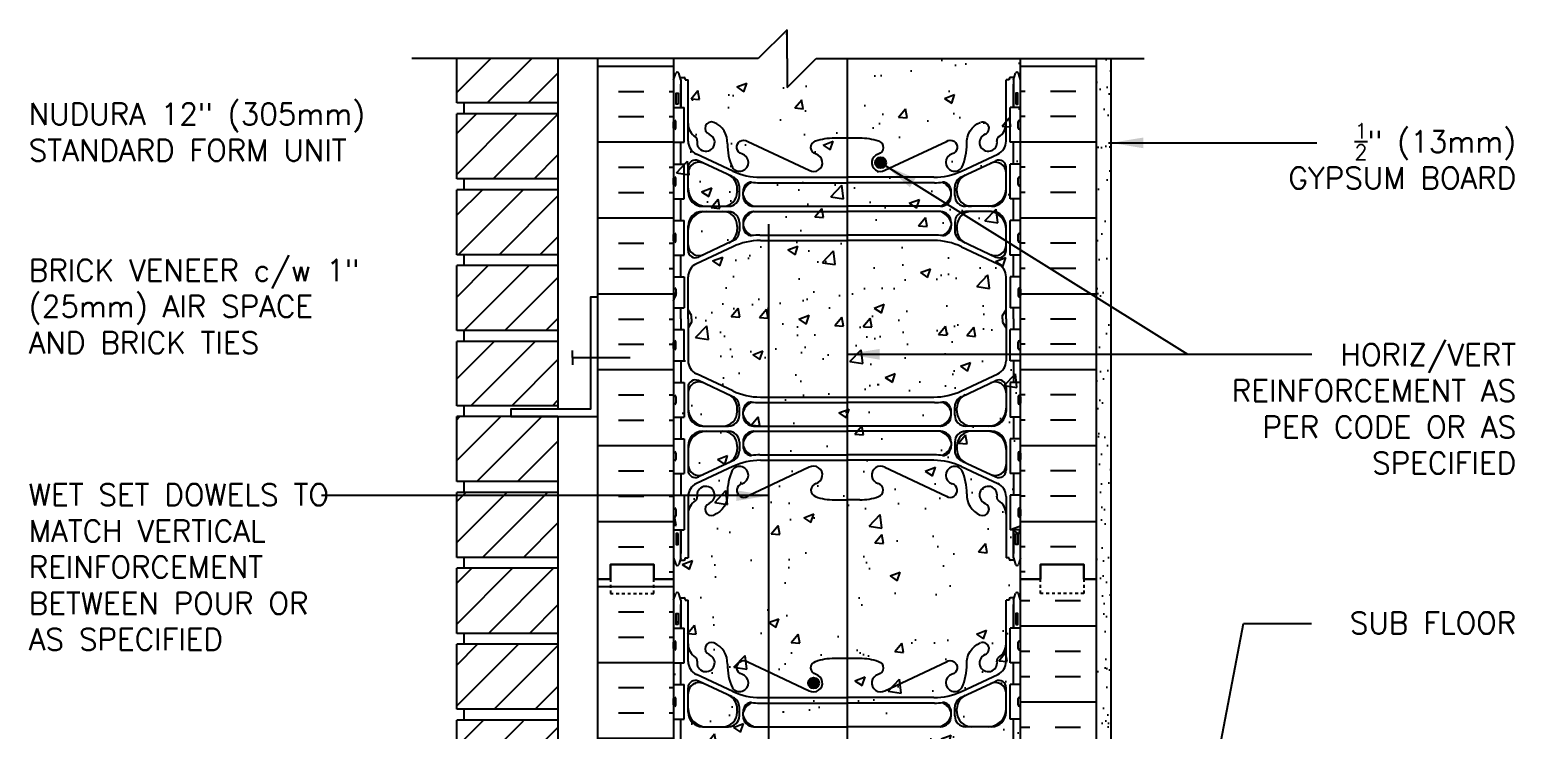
# Model space of a CAD drawing. Header units: inches. Extents: x 95 to 199, y -75 to 14.
# Drawn here: x 144.4 to 195.8, y -10.5 to 13.7 of the extents above; entities that cross this region are included whole.
import ezdxf

# ---------------------------------------------------------------- set-up
doc = ezdxf.new("R2010")
doc.units = ezdxf.units.IN
doc.header["$LTSCALE"] = 0.5
doc.header["$MEASUREMENT"] = 0
doc.linetypes.add('DASHED2', pattern=[0.375, 0.25, -0.125])
for name, color, linetype in [('HATCH', 12, 'Continuous'), ('line25', 2, 'Continuous'), ('LINE3', 3, 'Continuous'), ('LINE50', 5, 'Continuous'), ('LINE9', 9, 'Continuous'), ('TEXT', 4, 'Continuous'), ('Web_Edge', 9, 'Continuous')]:
    doc.layers.add(name, color=color, linetype=linetype)
doc.styles.add('DIM', font='romans.shx', dxfattribs={"width": 0.7})
doc.styles.add('ROMANS', font='romans.shx', dxfattribs={"height": 1.125})
doc.dimstyles.new('ext_12', dxfattribs={"dimscale": 12, "dimtxt": 0.09375, "dimasz": 0.09375, "dimexe": 0.09375, "dimexo": 0.0625, "dimgap": 0.0625, "dimtad": 1, "dimdec": 1, "dimzin": 3, "dimdsep": 46, "dimlunit": 4, "dimtxsty": 'DIM', "dimcen": 0.09, "dimdle": 0.09375, "dimclrt": 4, "dimadec": 0, "dimazin": 0, "dimtfac": 1, "dimtdec": 1, "dimtmove": 2, "dimatfit": 3, "dimfxl": 0, "dimfrac": 2, "dimtolj": 1, "dimtzin": 0, "dimarcsym": 0})
pattern_1 = [(50, (77.105, 8.1022), (3.5863, -0.31376), [0.375, -4.125]), (355, (77.105, 8.1022), (-0.69376, 3.76096), [0.3, -3.3]), (100.4514, (77.404, 8.076), (2.89255, 3.4472), [0.3187, -3.50571]), (46.184, (77.105, 9.1022), (5.3362, -0.8276), [0.5625, -6.1875]), (96.6356, (77.55, 9.0333), (4.67331, 4.8706), [0.47805, -5.25856]), (351.184, (77.105, 9.102), (4.6733, 4.8706), [0.45, -4.95]), (21, (77.605, 8.8522), (2.984535, -2.013094), [0.375, -4.125]), (326, (77.605, 8.8522), (1.21658, 3.62575), [0.3, -3.3]), (71.4514, (77.854, 8.6845), (4.20111, 1.61265), [0.3187, -3.50571]), (37.5, (77.1051, 8.1022), (0.0608, 1.66447), [0, -3.26, 0, -3.35, 0, -3.3125]), (7.5, (77.1051, 8.1022), (1.315348, 1.97206), [0, -1.91, 0, -3.185, 0, -1.2625]), (327.5, (75.9901, 8.1022), (2.669112, -0.112774), [0, -1.25, 0, -3.9, 0, -5.175]), (317.5, (75.4901, 8.1022), (2.91593, 0.500525), [0, -1.625, 0, -2.59, 0, -3.675])]

msp = doc.modelspace()

# ---------------------------------------------------------------- hatches: boundary and pattern name
at = {"layer": 'HATCH'}
h = msp.add_hatch(dxfattribs=at)
h.set_pattern_fill('AR-CONC', color=256, scale=0.5, style=0)
edge = h.paths.add_edge_path()
edge.add_line((178.688, 12.662), (171.614, 12.662))
edge.add_line((171.614, 12.662), (170.614, 11.662))
edge.add_line((170.614, 11.662), (170.614, 12.662))
edge.add_line((170.614, 12.662), (170.614, 13.662))
edge.add_line((170.614, 13.662), (169.614, 12.662))
edge.add_line((169.614, 12.662), (166.688, 12.662))
edge.add_line((166.688, 12.662), (166.688, -5.338))
edge.add_line((166.688, -5.338), (166.688, -13.472))
edge.add_spline(control_points=[(166.688, -13.472), (166.813, -13.537), (167.011, -13.638), (167.268, -13.352), (167.62, -13.646), (167.988, -13.374), (168.241, -13.646), (168.5, -13.452), (168.748, -13.663), (168.947, -13.523), (169.129, -13.507), (169.218, -13.63), (169.356, -13.668), (169.459, -13.543), (169.587, -13.494), (169.705, -13.458), (169.766, -13.482), (169.8, -13.525), (169.816, -13.58), (169.887, -13.606), (169.983, -13.63), (170.133, -13.638), (170.256, -13.563), (170.365, -13.555), (170.434, -13.543), (170.515, -13.559), (170.611, -13.605), (170.696, -13.643), (170.787, -13.649), (170.821, -13.558), (170.924, -13.541), (170.991, -13.48), (171.071, -13.488), (171.161, -13.485), (171.265, -13.489), (171.346, -13.527), (171.463, -13.59), (171.628, -13.604), (171.781, -13.536), (171.913, -13.461), (172.05, -13.443), (172.174, -13.437), (172.264, -13.464), (172.316, -13.55), (172.424, -13.616), (172.549, -13.661), (172.645, -13.633), (172.688, -13.621)], knot_values=[0, 0, 0, 0, 0.36882, 0.580962, 0.956064, 1.413946, 1.635694, 1.852394, 2.204033, 2.360582, 2.542219, 2.677797, 2.79395, 2.907785, 3.117226, 3.20968, 3.262351, 3.303115, 3.370216, 3.421138, 3.515057, 3.674522, 3.85319, 3.927977, 3.999794, 4.060692, 4.173001, 4.317056, 4.339836, 4.436406, 4.53825, 4.640095, 4.685656, 4.773056, 4.912503, 4.988734, 5.039656, 5.313971, 5.43662, 5.538465, 5.77077, 5.839112, 5.911139, 6.039898, 6.121993, 6.287819, 6.41746, 6.41746, 6.41746, 6.41746], degree=3, periodic=0)
edge.add_spline(control_points=[(172.688, -13.621), (172.73, -13.633), (172.827, -13.661), (172.952, -13.616), (173.06, -13.55), (173.111, -13.464), (173.201, -13.437), (173.325, -13.443), (173.462, -13.461), (173.595, -13.536), (173.748, -13.604), (173.912, -13.59), (174.03, -13.527), (174.111, -13.489), (174.215, -13.485), (174.304, -13.488), (174.385, -13.48), (174.452, -13.541), (174.555, -13.558), (174.588, -13.649), (174.648, -13.645), (174.672, -13.64), (174.688, -13.635)], knot_values=[4.266465, 4.266465, 4.266465, 4.266465, 4.396107, 4.561933, 4.644027, 4.772786, 4.844813, 4.913156, 5.14546, 5.247305, 5.369955, 5.644269, 5.695191, 5.771422, 5.91087, 5.998269, 6.043831, 6.145675, 6.24752, 6.344089, 6.36687, 6.41746, 6.41746, 6.41746, 6.41746], degree=3, periodic=0)
edge.add_spline(control_points=[(174.688, -13.635), (174.704, -13.64), (174.728, -13.645), (174.787, -13.649), (174.821, -13.558), (174.924, -13.541), (174.991, -13.48), (175.071, -13.488), (175.161, -13.485), (175.265, -13.489), (175.346, -13.527), (175.463, -13.59), (175.628, -13.604), (175.781, -13.536), (175.913, -13.461), (176.05, -13.443), (176.174, -13.437), (176.264, -13.464), (176.316, -13.55), (176.424, -13.616), (176.549, -13.661), (176.645, -13.633), (176.688, -13.621)], knot_values=[4.266465, 4.266465, 4.266465, 4.266465, 4.317056, 4.339836, 4.436406, 4.53825, 4.640095, 4.685656, 4.773056, 4.912503, 4.988734, 5.039656, 5.313971, 5.43662, 5.538465, 5.77077, 5.839112, 5.911139, 6.039898, 6.121993, 6.287819, 6.41746, 6.41746, 6.41746, 6.41746], degree=3, periodic=0)
edge.add_spline(control_points=[(176.688, -13.621), (176.73, -13.633), (176.827, -13.661), (176.952, -13.616), (177.06, -13.55), (177.111, -13.464), (177.201, -13.437), (177.325, -13.443), (177.462, -13.461), (177.595, -13.536), (177.748, -13.604), (177.912, -13.59), (178.03, -13.527), (178.111, -13.489), (178.215, -13.485), (178.304, -13.488), (178.385, -13.48), (178.452, -13.541), (178.555, -13.558), (178.588, -13.649), (178.648, -13.645), (178.672, -13.64), (178.688, -13.635)], knot_values=[4.266465, 4.266465, 4.266465, 4.266465, 4.396107, 4.561933, 4.644027, 4.772786, 4.844813, 4.913156, 5.14546, 5.247305, 5.369955, 5.644269, 5.695191, 5.771422, 5.91087, 5.998269, 6.043831, 6.145675, 6.24752, 6.344089, 6.36687, 6.41746, 6.41746, 6.41746, 6.41746], degree=3, periodic=0)
edge.add_line((178.688, -13.635), (178.688, -5.338))
edge.add_line((178.688, -5.338), (178.688, 12.662))
h = msp.add_hatch(dxfattribs=at)
h.set_pattern_fill('INSUL', color=256, scale=7, style=0)
h.set_pattern_definition([(0, (-2759.4737, -402.3474), (0, 2.625), []), (0, (-2759.4737, -401.4724), (0, 2.625), [0.875, -0.875]), (0, (-2759.4737, -400.5974), (0, 2.625), [0.875, -0.875])])
h.paths.add_polyline_path([(164.063, -5.338), (164.5, -5.338), (164.5, -4.838), (166, -4.838), (166, -5.338), (166.688, -5.338), (166.688, 12.662), (166, 12.662), (166, 13.162), (164.5, 13.162), (164.5, 12.662), (164.063, 12.662)])
h = msp.add_hatch(dxfattribs=at)
h.set_pattern_fill('INSUL', color=256, scale=7, style=0)
h.set_pattern_definition([(180, (3104.8494, -402.3474), (0, 2.625), []), (180, (3104.8494, -401.4724), (0, 2.625), [0.875, -0.875]), (180, (3104.8494, -400.5974), (0, 2.625), [0.875, -0.875])])
h.paths.add_polyline_path([(181.313, -5.338), (180.875, -5.338), (180.875, -4.838), (179.375, -4.838), (179.375, -5.338), (178.688, -5.338), (178.688, 12.662), (179.375, 12.662), (179.375, 13.162), (180.875, 13.162), (180.875, 12.662), (181.313, 12.662)])
h = msp.add_hatch(dxfattribs=at)
h.set_pattern_fill('ANSI31', color=256, scale=8, style=0)
h.set_pattern_definition([(45, (152.8865, -54.2126), (-0.707107, 0.707107), [])])
h.paths.add_polyline_path([(162.688, -20.688), (159.188, -20.688), (159.188, -22.938), (162.688, -22.938)])
h.paths.add_polyline_path([(162.688, -18.063), (159.188, -18.063), (159.188, -20.313), (162.688, -20.313)])
h.paths.add_polyline_path([(162.688, -15.468), (159.188, -15.468), (159.188, -17.688), (162.688, -17.688)])
h.paths.add_polyline_path([(162.688, -12.843), (159.188, -12.843), (159.188, -15.093), (162.688, -15.093)])
h.paths.add_polyline_path([(162.688, -10.243), (161.063, -10.243), (161.063, -10.218), (159.188, -10.218), (159.188, -12.468), (162.688, -12.468)])
h.paths.add_polyline_path([(162.688, -7.593), (159.188, -7.593), (159.188, -9.843), (162.688, -9.843)])
h.paths.add_polyline_path([(162.688, -4.968), (159.188, -4.968), (159.188, -7.218), (162.688, -7.218)])
h.paths.add_polyline_path([(162.688, -2.343), (159.188, -2.343), (159.188, -4.593), (162.688, -4.593)])
h.paths.add_polyline_path([(162.688, 0.257), (161.063, 0.257), (161.063, 0.282), (159.188, 0.282), (159.188, -1.968), (162.688, -1.968)])
h.paths.add_polyline_path([(162.688, 2.878), (159.188, 2.878), (159.188, 0.657), (162.688, 0.657)])
h.paths.add_polyline_path([(162.688, 5.503), (159.188, 5.503), (159.188, 3.253), (162.688, 3.253)])
h.paths.add_polyline_path([(162.688, 8.128), (159.188, 8.128), (159.188, 5.878), (162.688, 5.878)])
h.paths.add_polyline_path([(162.688, 10.728), (161.063, 10.728), (161.063, 10.753), (159.188, 10.753), (159.188, 8.503), (162.688, 8.503)])
h.paths.add_polyline_path([(162.688, 12.662), (159.188, 12.662), (159.188, 11.128), (162.688, 11.128)])
h = msp.add_hatch(dxfattribs=at)
h.set_pattern_fill('AR-SAND', color=256, scale=0.5, style=0)
h.set_pattern_definition([(37.5, (158.88646, -54.21265), (-0.031497, 0.963412), [0, -0.76, 0, -0.85, 0, -0.8125]), (7.5, (158.8865, -54.2126), (0.884888, 1.411073), [0, -0.41, 0, -0.685, 0, -0.2625]), (327.5, (158.27146, -54.21265), (1.557071, 0.00283), [0, -0.25, 0, -0.9, 0, -1.175]), (317.5, (158.2715, -54.2126), (1.503063, 0.438838), [0, -0.125, 0, -0.59, 0, -0.675])])
h.paths.add_polyline_path([(181.813, 12.662), (181.313, 12.662), (181.313, -5.338), (181.3, -16.588), (181.813, -16.588)])
h = msp.add_hatch(dxfattribs=at)
h.set_pattern_fill('AR-CONC', color=256, scale=0.5, style=0)
h.set_pattern_definition(pattern_1)
h.paths.add_polyline_path([(172.688, 6.369), (169.688, 6.369, 0.109869), (168.734, 6.157), (167.476, 5.568, 0.291097), (167.188, 5.115), (167.188, 3.975), (167.308, 3.775), (167.308, 3.662), (167.308, 3.55), (167.188, 3.35), (167.188, 2.209, 0.291097), (167.476, 1.756), (168.734, 1.167, 0.109869), (169.688, 0.955), (172.688, 0.955)])
h = msp.add_hatch(dxfattribs=at)
h.set_pattern_fill('AR-CONC', color=256, scale=0.5, style=0)
h.set_pattern_definition(pattern_1)
h.paths.add_polyline_path([(173.29, 6.369), (172.688, 6.369), (172.688, 0.955), (173.29, 0.955)])
h = msp.add_hatch(dxfattribs=at)
h.set_pattern_fill('AR-CONC', color=256, scale=0.5, style=0)
h.set_pattern_definition(pattern_1)
h.paths.add_polyline_path([(178.188, 3.975), (178.188, 5.115, 0.291097), (177.9, 5.568), (176.642, 6.157, 0.109869), (175.688, 6.369), (173.29, 6.369), (173.29, 0.955), (175.688, 0.955, 0.109869), (176.642, 1.167), (177.9, 1.756, 0.291097), (178.188, 2.209), (178.188, 3.35), (178.068, 3.55), (178.068, 3.662), (178.068, 3.775)])
h = msp.add_hatch(dxfattribs=at)
h.set_pattern_fill('INSUL', color=256, scale=7, style=0)
h.set_pattern_definition([(0, (-2759.4737, -420.3474), (0, 2.625), []), (0, (-2759.4737, -419.4724), (0, 2.625), [0.875, -0.875]), (0, (-2759.4737, -418.5974), (0, 2.625), [0.875, -0.875])])
h.paths.add_polyline_path([(164.063, -23.338), (164.5, -23.338), (164.5, -22.838), (166, -22.838), (166, -23.338), (166.688, -23.338), (166.688, -5.338), (166, -5.338), (166, -4.838), (164.5, -4.838), (164.5, -5.338), (164.063, -5.338)])
h = msp.add_hatch(dxfattribs=at)
h.set_pattern_fill('INSUL', color=256, scale=7, style=0)
h.set_pattern_definition([(0, (158.8865, -54.2126), (0, 2.625), []), (0, (158.8865, -53.3376), (0, 2.625), [0.875, -0.875]), (0, (158.8865, -52.4626), (0, 2.625), [0.875, -0.875])])
h.paths.add_polyline_path([(181.313, -26.338), (181.313, -25.588), (178.688, -25.588), (178.688, -41.338), (181.313, -41.338)])
h.paths.add_polyline_path([(181.313, -5.338), (180.875, -5.338), (180.875, -5.838), (179.375, -5.838), (179.375, -5.338), (178.688, -5.338), (178.688, -19.588), (181.313, -19.588), (181.313, -17.088)])
at = {"layer": 'LINE3'}
for points in [[(173.658, 9.063, 1), (174.033, 9.063, 1)], [(171.343, -8.937, 1), (171.718, -8.937, 1)]]:
    msp.add_hatch(color=256, dxfattribs=at).paths.add_polyline_path(points)

# ---------------------------------------------------------------- linework, layer by layer
at = {"layer": 'line25'}
for p, q in [((159.188, 11.128), (159.188, 12.662)), ((162.688, 12.662), (162.688, 0.532)), ((166.688, 12.662), (166.688, -5.338)), ((178.688, -5.338), (178.688, 12.662)), ((162.688, 11.128), (159.188, 11.128)), ((159.438, 10.753), (159.438, 11.128)), ((166.688, 10.967), (167.053, 10.967)), ((167.053, 9.767), (167.053, 10.967)), ((178.688, 10.967), (178.323, 10.967)), ((178.323, 9.767), (178.323, 10.967)), ((159.188, 8.503), (159.188, 10.753)), ((162.688, 10.753), (159.188, 10.753)), ((166.688, 10.257), (166.688, 10.477)), ((166.688, 10.422), (166.688, 10.422)), ((166.688, 10.312), (166.688, 10.312)), ((166.728, 10.517), (166.728, 10.517)), ((166.768, 10.257), (166.768, 10.477)), ((178.608, 10.257), (178.608, 10.477)), ((178.648, 10.517), (178.648, 10.517)), ((178.688, 10.257), (178.688, 10.477)), ((178.688, 10.422), (178.688, 10.422)), ((178.688, 10.312), (178.688, 10.312)), ((166.688, 9.767), (167.053, 9.767)), ((166.728, 10.217), (166.728, 10.217)), ((178.688, 9.767), (178.323, 9.767)), ((178.648, 10.217), (178.648, 10.217)), ((166.688, 9.017), (167.053, 9.017)), ((167.053, 7.817), (167.053, 9.017)), ((178.688, 9.017), (178.323, 9.017)), ((178.323, 7.817), (178.323, 9.017)), ((162.688, 8.503), (159.188, 8.503)), ((159.438, 8.128), (159.438, 8.503)), ((166.688, 8.307), (166.688, 8.527)), ((166.688, 8.472), (166.688, 8.472)), ((166.688, 8.362), (166.688, 8.362)), ((166.728, 8.567), (166.728, 8.567)), ((166.728, 8.267), (166.728, 8.267)), ((166.768, 8.307), (166.768, 8.527)), ((178.608, 8.307), (178.608, 8.527)), ((178.648, 8.567), (178.648, 8.567)), ((178.648, 8.267), (178.648, 8.267)), ((178.688, 8.307), (178.688, 8.527)), ((178.688, 8.472), (178.688, 8.472)), ((178.688, 8.362), (178.688, 8.362)), ((162.688, 8.128), (159.188, 8.128)), ((159.188, 5.878), (159.188, 8.128)), ((166.688, 7.817), (167.053, 7.817)), ((178.688, 7.817), (178.323, 7.817)), ((166.688, 7.067), (167.053, 7.067)), ((167.053, 5.867), (167.053, 7.067)), ((178.688, 7.067), (178.323, 7.067)), ((178.323, 5.867), (178.323, 7.067)), ((166.688, 6.357), (166.688, 6.577)), ((166.688, 6.522), (166.688, 6.522)), ((166.688, 6.412), (166.688, 6.412)), ((166.728, 6.617), (166.728, 6.617)), ((166.728, 6.317), (166.728, 6.317)), ((166.768, 6.357), (166.768, 6.577)), ((178.608, 6.357), (178.608, 6.577)), ((178.648, 6.617), (178.648, 6.617)), ((178.648, 6.317), (178.648, 6.317)), ((178.688, 6.357), (178.688, 6.577)), ((178.688, 6.522), (178.688, 6.522)), ((178.688, 6.412), (178.688, 6.412)), ((162.688, 5.878), (159.188, 5.878)), ((159.438, 5.503), (159.438, 5.878)), ((166.688, 5.867), (167.053, 5.867)), ((178.688, 5.867), (178.323, 5.867)), ((159.188, 3.253), (159.188, 5.503)), ((162.688, 5.503), (159.188, 5.503)), ((166.688, 5.117), (167.053, 5.117)), ((166.688, 4.687), (166.688, 4.467)), ((166.688, 4.632), (166.688, 4.632)), ((166.728, 4.727), (166.728, 4.727)), ((166.768, 4.687), (166.768, 4.467)), ((167.053, 5.117), (167.053, 4.037)), ((178.688, 5.117), (178.323, 5.117)), ((178.323, 5.117), (178.323, 4.037)), ((178.608, 4.687), (178.608, 4.467)), ((178.648, 4.727), (178.648, 4.727)), ((178.688, 4.687), (178.688, 4.467)), ((178.688, 4.632), (178.688, 4.632)), ((166.688, 4.522), (166.688, 4.522)), ((166.728, 4.427), (166.728, 4.427)), ((178.648, 4.427), (178.648, 4.427)), ((178.688, 4.522), (178.688, 4.522)), ((166.688, 4.037), (167.053, 4.037)), ((178.688, 4.037), (178.323, 4.037)), ((162.688, 3.253), (159.188, 3.253)), ((159.438, 2.878), (159.438, 3.253)), ((166.688, 3.287), (167.053, 3.287)), ((167.053, 2.207), (167.053, 3.287)), ((178.688, 3.287), (178.323, 3.287)), ((178.323, 2.207), (178.323, 3.287)), ((159.188, 0.657), (159.188, 2.878)), ((162.688, 2.878), (159.188, 2.878)), ((166.688, 2.637), (166.688, 2.857)), ((166.688, 2.802), (166.688, 2.802)), ((166.688, 2.692), (166.688, 2.692)), ((166.728, 2.897), (166.728, 2.897)), ((166.728, 2.597), (166.728, 2.597)), ((166.768, 2.637), (166.768, 2.857)), ((178.608, 2.637), (178.608, 2.857)), ((178.648, 2.897), (178.648, 2.897)), ((178.648, 2.597), (178.648, 2.597)), ((178.688, 2.637), (178.688, 2.857)), ((178.688, 2.802), (178.688, 2.802)), ((178.688, 2.692), (178.688, 2.692)), ((166.688, 2.207), (167.053, 2.207)), ((178.688, 2.207), (178.323, 2.207)), ((166.688, 1.457), (167.053, 1.457)), ((167.053, 1.457), (167.053, 0.257)), ((178.688, 1.457), (178.323, 1.457)), ((178.323, 1.457), (178.323, 0.257)), ((162.688, 0.657), (159.188, 0.657)), ((159.438, 0.282), (159.438, 0.657)), ((166.688, 0.967), (166.688, 0.747)), ((166.688, 0.912), (166.688, 0.912)), ((166.688, 0.802), (166.688, 0.802)), ((166.728, 1.007), (166.728, 1.007)), ((166.728, 0.707), (166.728, 0.707)), ((166.768, 0.967), (166.768, 0.747)), ((178.608, 0.967), (178.608, 0.747)), ((178.648, 1.007), (178.648, 1.007)), ((178.648, 0.707), (178.648, 0.707)), ((178.688, 0.967), (178.688, 0.747)), ((178.688, 0.912), (178.688, 0.912)), ((178.688, 0.802), (178.688, 0.802)), ((159.188, -1.968), (159.188, 0.282)), ((162.688, 0.282), (159.188, 0.282)), ((162.688, 0.282), (162.688, -23.338)), ((166.688, 0.257), (167.053, 0.257)), ((178.688, 0.257), (178.323, 0.257)), ((166.688, -0.493), (167.053, -0.493)), ((167.053, -0.493), (167.053, -1.693)), ((178.688, -0.493), (178.323, -0.493)), ((178.323, -0.493), (178.323, -1.693)), ((166.688, -0.983), (166.688, -1.203)), ((166.768, -0.983), (166.768, -1.203)), ((178.608, -0.983), (178.608, -1.203)), ((178.688, -0.983), (178.688, -1.203)), ((166.688, -1.038), (166.688, -1.038)), ((166.688, -1.148), (166.688, -1.148)), ((166.728, -1.243), (166.728, -1.243)), ((178.648, -1.243), (178.648, -1.243)), ((178.688, -1.038), (178.688, -1.038)), ((178.688, -1.148), (178.688, -1.148)), ((162.688, -1.968), (159.188, -1.968)), ((159.438, -2.343), (159.438, -1.968)), ((166.688, -1.693), (167.053, -1.693)), ((178.688, -1.693), (178.323, -1.693)), ((159.188, -4.593), (159.188, -2.343)), ((162.688, -2.343), (159.188, -2.343)), ((166.688, -2.443), (167.053, -2.443)), ((167.053, -2.443), (167.053, -3.643)), ((178.688, -2.443), (178.323, -2.443)), ((178.323, -2.443), (178.323, -3.643)), ((166.688, -2.933), (166.688, -3.153)), ((166.688, -2.988), (166.688, -2.988)), ((166.728, -2.893), (166.728, -2.893)), ((166.768, -2.933), (166.768, -3.153)), ((178.608, -2.933), (178.608, -3.153)), ((178.648, -2.893), (178.648, -2.893)), ((178.688, -2.933), (178.688, -3.153)), ((178.688, -2.988), (178.688, -2.988)), ((166.688, -3.098), (166.688, -3.098)), ((166.728, -3.193), (166.728, -3.193)), ((178.648, -3.193), (178.648, -3.193)), ((178.688, -3.098), (178.688, -3.098)), ((166.688, -3.643), (167.053, -3.643)), ((178.688, -3.643), (178.323, -3.643)), ((162.688, -4.593), (159.188, -4.593)), ((159.438, -4.968), (159.438, -4.593)), ((162.688, -4.968), (159.188, -4.968)), ((159.188, -7.218), (159.188, -4.968)), ((166.688, -5.338), (166.688, -23.338)), ((178.688, -19.606), (178.688, -5.338)), ((166.688, -7.033), (167.053, -7.033)), ((167.053, -8.233), (167.053, -7.033)), ((178.688, -7.033), (178.323, -7.033)), ((178.323, -8.233), (178.323, -7.033)), ((162.688, -7.218), (159.188, -7.218)), ((162.688, -7.593), (159.188, -7.593)), ((159.188, -9.843), (159.188, -7.593)), ((159.438, -7.593), (159.438, -7.218)), ((166.688, -7.743), (166.688, -7.523)), ((166.688, -7.578), (166.688, -7.578)), ((166.688, -7.688), (166.688, -7.688)), ((166.728, -7.483), (166.728, -7.483)), ((166.768, -7.743), (166.768, -7.523)), ((178.608, -7.743), (178.608, -7.523)), ((178.648, -7.483), (178.648, -7.483)), ((178.688, -7.743), (178.688, -7.523)), ((178.688, -7.578), (178.688, -7.578)), ((178.688, -7.688), (178.688, -7.688)), ((166.728, -7.783), (166.728, -7.783)), ((178.648, -7.783), (178.648, -7.783)), ((166.688, -8.233), (167.053, -8.233)), ((178.688, -8.233), (178.323, -8.233)), ((166.688, -8.983), (167.053, -8.983)), ((167.053, -10.183), (167.053, -8.983)), ((178.688, -8.983), (178.323, -8.983)), ((178.323, -10.183), (178.323, -8.983)), ((166.688, -9.693), (166.688, -9.473)), ((166.688, -9.528), (166.688, -9.528)), ((166.688, -9.638), (166.688, -9.638)), ((166.728, -9.433), (166.728, -9.433)), ((166.728, -9.733), (166.728, -9.733)), ((166.768, -9.693), (166.768, -9.473)), ((178.608, -9.693), (178.608, -9.473)), ((178.648, -9.433), (178.648, -9.433)), ((178.648, -9.733), (178.648, -9.733)), ((178.688, -9.693), (178.688, -9.473)), ((178.688, -9.528), (178.688, -9.528)), ((178.688, -9.638), (178.688, -9.638)), ((162.688, -9.843), (159.188, -9.843)), ((162.688, -10.218), (159.188, -10.218)), ((159.188, -12.468), (159.188, -10.218)), ((159.438, -10.218), (159.438, -9.843)), ((166.688, -10.183), (167.053, -10.183)), ((178.688, -10.183), (178.323, -10.183))]:
    msp.add_line(p, q, dxfattribs=at)
for centre, start, end in [((166.728, 10.477), 90, 180), ((166.728, 10.477), 360, 90), ((178.648, 10.477), 90, 180), ((178.648, 10.477), 0, 90), ((166.728, 10.257), 180, 270), ((166.728, 10.257), 270, 0), ((178.648, 10.257), 180, 270), ((178.648, 10.257), 270, 0), ((166.728, 8.527), 90, 180), ((166.728, 8.307), 180, 270), ((166.728, 8.527), 360, 90), ((166.728, 8.307), 270, 0), ((178.648, 8.527), 90, 180), ((178.648, 8.307), 180, 270), ((178.648, 8.527), 0, 90), ((178.648, 8.307), 270, 0), ((166.728, 6.577), 90, 180), ((166.728, 6.357), 180, 270), ((166.728, 6.577), 360, 90), ((166.728, 6.357), 270, 0), ((178.648, 6.577), 90, 180), ((178.648, 6.357), 180, 270), ((178.648, 6.577), 0, 90), ((178.648, 6.357), 270, 0), ((166.728, 4.687), 90, 180), ((166.728, 4.687), 0, 90), ((178.648, 4.687), 90, 180), ((178.648, 4.687), 360, 90), ((166.728, 4.467), 180, 270), ((166.728, 4.467), 270, 0), ((178.648, 4.467), 180, 270), ((178.648, 4.467), 270, 0), ((166.728, 2.857), 90, 180), ((166.728, 2.637), 180, 270), ((166.728, 2.857), 360, 90), ((166.728, 2.637), 270, 0), ((178.648, 2.857), 90, 180), ((178.648, 2.637), 180, 270), ((178.648, 2.857), 0, 90), ((178.648, 2.637), 270, 0), ((166.728, 0.967), 90, 180), ((166.728, 0.747), 180, 270), ((166.728, 0.967), 0, 90), ((166.728, 0.747), 270, 0), ((178.648, 0.967), 90, 180), ((178.648, 0.747), 180, 270), ((178.648, 0.967), 360, 90), ((178.648, 0.747), 270, 0), ((166.728, -0.983), 90, 180), ((166.728, -0.983), 0, 90), ((178.648, -0.983), 90, 180), ((178.648, -0.983), 360, 90), ((166.728, -1.203), 180, 270), ((166.728, -1.203), 270, 0), ((178.648, -1.203), 180, 270), ((178.648, -1.203), 270, 0), ((166.728, -2.933), 90, 180), ((166.728, -2.933), 0, 90), ((178.648, -2.933), 90, 180), ((178.648, -2.933), 360, 90), ((166.728, -3.153), 180, 270), ((166.728, -3.153), 270, 0), ((178.648, -3.153), 180, 270), ((178.648, -3.153), 270, 0), ((166.728, -7.523), 90, 180), ((166.728, -7.523), 360, 90), ((178.648, -7.523), 90, 180), ((178.648, -7.523), 0, 90), ((166.728, -7.743), 180, 270), ((166.728, -7.743), 270, 0), ((178.648, -7.743), 180, 270), ((178.648, -7.743), 270, 0), ((166.728, -9.473), 90, 180), ((166.728, -9.693), 180, 270), ((166.728, -9.473), 360, 90), ((166.728, -9.693), 270, 0), ((178.648, -9.473), 90, 180), ((178.648, -9.693), 180, 270), ((178.648, -9.473), 0, 90), ((178.648, -9.693), 270, 0)]:
    msp.add_arc(centre, 0.04, start, end, dxfattribs=at)
at = {"layer": 'LINE3'}
for p, q in [((172.688, 12.651), (172.688, -13.631)), ((169.979, -13.477), (169.979, 6.931))]:
    msp.add_line(p, q, dxfattribs=at)
for centre in [(173.846, 9.063), (171.53, -8.937)]:
    msp.add_circle(centre, 0.188, dxfattribs=at)
at = {"layer": 'LINE50'}
for p, q in [((164.063, -5.338), (164.063, 12.662)), ((181.313, -5.338), (181.313, 12.662)), ((164.063, -23.338), (164.063, -5.338)), ((181.313, -17.088), (181.313, -5.338))]:
    msp.add_line(p, q, dxfattribs=at)
for points in [[(164.063, -5.338), (164.5, -5.338), (164.5, -4.838), (166, -4.838), (166, -5.338), (166.688, -5.338)], [(166.688, -5.338), (166, -5.338), (166, -4.838), (164.5, -4.838), (164.5, -5.338), (164.063, -5.338)], [(181.313, -5.338), (180.875, -5.338), (180.875, -4.838), (179.375, -4.838), (179.375, -5.338), (178.688, -5.338)], [(178.688, -5.338), (179.375, -5.338), (179.375, -4.838), (180.875, -4.838), (180.875, -5.338), (181.313, -5.338)]]:
    msp.add_lwpolyline(points, dxfattribs=at)
at = {"layer": 'LINE9'}
for p, q in [((170.614, 13.662), (169.614, 12.662)), ((170.614, 12.662), (170.614, 13.662)), ((169.614, 12.662), (157.635, 12.662)), ((164.063, 12.662), (163.063, 12.662)), ((170.614, 11.662), (171.614, 12.662)), ((170.614, 12.662), (170.614, 11.662)), ((171.614, 12.662), (182.962, 12.662)), ((181.813, 12.662), (181.813, -16.588)), ((163.188, 2.32), (163.188, 2.57)), ((163.188, 2.32), (165.188, 2.32)), ((163.188, 2.32), (163.188, 2.07))]:
    msp.add_line(p, q, dxfattribs=at)
msp.add_lwpolyline([(164.063, 4.407), (163.813, 4.407), (163.813, 0.532), (161.063, 0.532), (161.063, 0.282), (164.063, 0.282)], close=True, dxfattribs=at)
at = {"layer": 'LINE9', "linetype": 'DASHED2', "ltscale": 0.15}
for points in [[(164.5, -5.338), (164.5, -5.338), (164.5, -5.838), (166, -5.838), (166, -5.338), (166, -5.338)], [(180.875, -5.338), (180.875, -5.338), (180.875, -5.838), (179.375, -5.838), (179.375, -5.338), (179.375, -5.338)]]:
    msp.add_lwpolyline(points, dxfattribs=at)
at = {"layer": 'TEXT'}
for points in [[(165.686, 10.639, 0, 0.36, 0), (164.606, 10.639, 0, 0, 0), (157.76, 10.639, 0, 0, 0)], [(160.275, 5.31, 0, 0.36, 0), (159.195, 5.31, 0, 0, 0), (157.562, 5.31, 0, 0, 0)]]:
    msp.add_lwpolyline(points, format="xyseb", dxfattribs=at)
at = {"layer": 'Web_Edge'}
for p, q in [((166.688, 11.933), (166.763, 12.163)), ((166.938, 11.933), (166.863, 12.163)), ((166.912, 12.013), (167.038, 12.013)), ((166.938, 11.933), (166.938, 10.967)), ((167.088, 11.963), (167.088, 11.933)), ((167.088, 11.963), (167.088, 11.963)), ((167.088, 11.933), (167.188, 11.933)), ((167.188, 9.811), (167.188, 11.933)), ((178.188, 9.811), (178.188, 11.933)), ((178.288, 11.933), (178.188, 11.933)), ((178.288, 11.963), (178.288, 11.963)), ((178.288, 11.963), (178.288, 11.933)), ((178.464, 12.013), (178.338, 12.013)), ((178.438, 11.933), (178.513, 12.163)), ((178.438, 11.933), (178.438, 10.967)), ((178.688, 11.933), (178.613, 12.163)), ((168.734, 8.77), (167.476, 9.359)), ((176.642, 8.77), (177.9, 9.359)), ((167.188, 8.053), (167.188, 8.902)), ((168.71, 8.582), (167.544, 9.128)), ((176.666, 8.582), (177.832, 9.128)), ((178.188, 8.053), (178.188, 8.902)), ((168.963, 7.928), (168.963, 8.225)), ((169.664, 8.37), (172.688, 8.37)), ((169.688, 8.558), (172.688, 8.558)), ((175.688, 8.558), (172.688, 8.558)), ((175.712, 8.37), (172.688, 8.37)), ((176.413, 7.928), (176.413, 8.225)), ((168.888, 8.077), (168.888, 8.181)), ((168.888, 8.077), (168.888, 8.053)), ((169.088, 7.928), (169.088, 8.054)), ((176.288, 7.928), (176.288, 8.054)), ((176.488, 8.077), (176.488, 8.181)), ((176.488, 8.077), (176.488, 8.053)), ((167.688, 7.553), (168.588, 7.553)), ((167.688, 7.373), (168.588, 7.373)), ((169.463, 7.553), (172.688, 7.553)), ((169.463, 7.373), (172.688, 7.373)), ((175.913, 7.553), (172.688, 7.553)), ((175.913, 7.373), (172.688, 7.373)), ((177.688, 7.553), (176.788, 7.553)), ((177.688, 7.373), (176.788, 7.373)), ((167.188, 6.025), (167.188, 6.873)), ((168.888, 6.85), (168.888, 6.873)), ((168.888, 6.85), (168.888, 6.746)), ((168.963, 6.998), (168.963, 6.701)), ((169.088, 6.998), (169.088, 6.885)), ((169.088, 6.998), (169.088, 6.873)), ((176.288, 6.998), (176.288, 6.873)), ((176.288, 6.998), (176.288, 6.885)), ((176.413, 6.998), (176.413, 6.701)), ((176.488, 6.85), (176.488, 6.873)), ((176.488, 6.85), (176.488, 6.746)), ((178.188, 6.025), (178.188, 6.873)), ((168.711, 6.345), (167.544, 5.799)), ((169.665, 6.557), (172.688, 6.557)), ((169.688, 6.369), (172.688, 6.369)), ((175.711, 6.557), (172.688, 6.557)), ((175.688, 6.369), (172.688, 6.369)), ((176.665, 6.345), (177.832, 5.799)), ((168.734, 6.157), (167.476, 5.568)), ((176.642, 6.157), (177.9, 5.568)), ((167.188, 3.662), (167.188, 5.115)), ((178.188, 3.662), (178.188, 5.115)), ((167.308, 3.775), (167.188, 3.975)), ((167.308, 3.775), (167.188, 3.975)), ((167.188, 3.662), (167.188, 2.209)), ((167.308, 3.662), (167.308, 3.775)), ((167.308, 3.662), (167.308, 3.775)), ((167.308, 3.662), (167.308, 3.55)), ((167.308, 3.662), (167.308, 3.55)), ((178.068, 3.775), (178.188, 3.975)), ((178.068, 3.775), (178.188, 3.975)), ((178.068, 3.662), (178.068, 3.775)), ((178.068, 3.662), (178.068, 3.775)), ((178.068, 3.662), (178.068, 3.55)), ((178.068, 3.662), (178.068, 3.55)), ((178.188, 3.662), (178.188, 2.209)), ((167.308, 3.55), (167.188, 3.35)), ((167.308, 3.55), (167.188, 3.35)), ((178.068, 3.55), (178.188, 3.35)), ((178.068, 3.55), (178.188, 3.35)), ((168.734, 1.167), (167.476, 1.756)), ((176.642, 1.167), (177.9, 1.756)), ((167.188, 1.299), (167.188, 0.451)), ((168.711, 0.979), (167.544, 1.526)), ((176.665, 0.979), (177.832, 1.526)), ((178.188, 1.299), (178.188, 0.451)), ((168.888, 0.474), (168.888, 0.579)), ((168.963, 0.326), (168.963, 0.623)), ((169.664, 0.767), (172.688, 0.767)), ((175.712, 0.767), (172.688, 0.767)), ((176.413, 0.326), (176.413, 0.623)), ((176.488, 0.474), (176.488, 0.579)), ((168.888, 0.474), (168.888, 0.451)), ((169.088, 0.326), (169.088, 0.451)), ((176.288, 0.326), (176.288, 0.451)), ((176.488, 0.474), (176.488, 0.451)), ((167.688, -0.049), (168.588, -0.049)), ((167.688, -0.229), (168.588, -0.229)), ((169.463, -0.049), (172.688, -0.049)), ((169.463, -0.229), (172.688, -0.229)), ((175.913, -0.049), (172.688, -0.049)), ((175.913, -0.229), (172.688, -0.229)), ((177.688, -0.049), (176.788, -0.049)), ((177.688, -0.229), (176.788, -0.229)), ((167.188, -0.729), (167.188, -1.577)), ((168.888, -0.753), (168.888, -0.729)), ((168.888, -0.753), (168.888, -0.857)), ((168.963, -0.604), (168.963, -0.901)), ((169.088, -0.604), (169.088, -0.73)), ((169.088, -0.604), (169.088, -0.718)), ((176.288, -0.604), (176.288, -0.718)), ((176.288, -0.604), (176.288, -0.73)), ((176.413, -0.604), (176.413, -0.901)), ((176.488, -0.753), (176.488, -0.729)), ((176.488, -0.753), (176.488, -0.857)), ((178.188, -0.729), (178.188, -1.577)), ((168.734, -1.445), (167.476, -2.034)), ((168.71, -1.258), (167.544, -1.804)), ((171.378, -1.474), (169.25, -2.474)), ((169.665, -1.046), (172.688, -1.046)), ((169.688, -1.233), (172.688, -1.233)), ((175.711, -1.046), (172.688, -1.046)), ((175.688, -1.233), (172.688, -1.233)), ((173.998, -1.474), (176.125, -2.474)), ((176.642, -1.445), (177.9, -2.034)), ((176.666, -1.258), (177.832, -1.804)), ((167.188, -2.487), (167.188, -4.609)), ((178.188, -2.487), (178.188, -4.609)), ((172.249, -2.598), (172.688, -2.598)), ((173.127, -2.598), (172.688, -2.598)), ((166.938, -4.609), (166.938, -3.643)), ((178.438, -4.609), (178.438, -3.643)), ((166.688, -4.609), (166.763, -4.839)), ((166.938, -4.609), (166.863, -4.839)), ((167.088, -4.609), (167.188, -4.609)), ((167.088, -4.639), (167.088, -4.609)), ((178.288, -4.609), (178.188, -4.609)), ((178.288, -4.639), (178.288, -4.609)), ((178.438, -4.609), (178.513, -4.839)), ((178.688, -4.609), (178.613, -4.839)), ((166.912, -4.689), (167.038, -4.689)), ((167.088, -4.639), (167.088, -4.639)), ((178.288, -4.639), (178.288, -4.639)), ((178.464, -4.689), (178.338, -4.689)), ((166.688, -6.067), (166.763, -5.837)), ((166.938, -6.067), (166.863, -5.837)), ((166.912, -5.987), (167.038, -5.987)), ((166.938, -6.067), (166.938, -7.033)), ((167.088, -6.037), (167.088, -6.067)), ((167.088, -6.037), (167.088, -6.037)), ((167.088, -6.067), (167.188, -6.067)), ((167.188, -8.189), (167.188, -6.067)), ((178.188, -8.189), (178.188, -6.067)), ((178.288, -6.067), (178.188, -6.067)), ((178.288, -6.037), (178.288, -6.037)), ((178.288, -6.037), (178.288, -6.067)), ((178.464, -5.987), (178.338, -5.987)), ((178.438, -6.067), (178.513, -5.837)), ((178.438, -6.067), (178.438, -7.033)), ((178.688, -6.067), (178.613, -5.837)), ((168.734, -9.23), (167.476, -8.641)), ((176.642, -9.23), (177.9, -8.641)), ((167.188, -9.947), (167.188, -9.098)), ((168.71, -9.418), (167.544, -8.872)), ((176.666, -9.418), (177.832, -8.872)), ((178.188, -9.947), (178.188, -9.098)), ((169.664, -9.63), (172.688, -9.63)), ((169.688, -9.442), (172.688, -9.442)), ((175.688, -9.442), (172.688, -9.442)), ((175.712, -9.63), (172.688, -9.63)), ((168.888, -9.923), (168.888, -9.819)), ((168.888, -9.923), (168.888, -9.947)), ((168.963, -10.072), (168.963, -9.775)), ((169.088, -10.072), (169.088, -9.946)), ((176.288, -10.072), (176.288, -9.946)), ((176.413, -10.072), (176.413, -9.775)), ((176.488, -9.923), (176.488, -9.819)), ((176.488, -9.923), (176.488, -9.947)), ((167.688, -10.447), (168.588, -10.447)), ((169.463, -10.447), (172.688, -10.447)), ((175.913, -10.447), (172.688, -10.447)), ((177.688, -10.447), (176.788, -10.447))]:
    msp.add_line(p, q, dxfattribs=at)
for points in [[(166.848, 11.083), (166.778, 11.083), (166.778, 11.463), (166.848, 11.463)], [(178.528, 11.083), (178.598, 11.083), (178.598, 11.463), (178.528, 11.463)], [(166.848, -3.759), (166.778, -3.759), (166.778, -4.139), (166.848, -4.139)], [(178.528, -3.759), (178.598, -3.759), (178.598, -4.139), (178.528, -4.139)], [(166.848, -6.917), (166.778, -6.917), (166.778, -6.537), (166.848, -6.537)], [(178.528, -6.917), (178.598, -6.917), (178.598, -6.537), (178.528, -6.537)]]:
    msp.add_lwpolyline(points, close=True, dxfattribs=at)
for points in [[(166.938, 10.967), (166.938, 11.783)], [(178.438, 10.967), (178.438, 11.783)], [(166.938, 9.017), (166.938, 9.773)], [(178.438, 9.017), (178.438, 9.767)], [(166.938, 7.067), (166.938, 7.823)], [(178.438, 7.067), (178.438, 7.817)], [(166.938, 5.117), (166.938, 5.877)], [(178.438, 5.117), (178.438, 5.867)], [(166.938, 3.662), (166.938, 4.047)], [(166.938, 3.662), (166.938, 3.287)], [(178.438, 3.662), (178.438, 4.037)], [(178.438, 3.662), (178.438, 3.287)], [(166.938, 2.207), (166.938, 1.457)], [(178.438, 2.207), (178.438, 1.457)], [(169.688, 0.955), (172.688, 0.955), (175.688, 0.955)], [(166.938, 0.257), (166.938, -0.493)], [(178.438, 0.257), (178.438, -0.493)], [(166.938, -1.693), (166.938, -2.443)], [(178.438, -1.693), (178.438, -2.443)], [(166.938, -3.643), (166.938, -4.459)], [(178.438, -3.643), (178.438, -4.459)], [(166.938, -7.033), (166.938, -6.217)], [(178.438, -7.033), (178.438, -6.217)], [(166.938, -8.983), (166.938, -8.227)], [(178.438, -8.983), (178.438, -8.233)], [(166.938, -10.933), (166.938, -10.177)], [(178.438, -10.933), (178.438, -10.183)]]:
    msp.add_lwpolyline(points, dxfattribs=at)
for points in [[(168.546, 9.712, 0.325312), (168.08, 10.454)], [(176.83, 9.712, -0.325312), (177.296, 10.454)], [(168.546, 9.712, 0.10488), (168.719, 8.9, 1.422913), (169.052, 9.367, -1.171105), (169.25, 9.798), (171.378, 8.799, 1.133028), (171.613, 9.356, -0.735593), (171.6, 9.814, -0.082755), (172.249, 9.922), (172.688, 9.922), (173.127, 9.922, -0.082755), (173.776, 9.814, -0.735593), (173.763, 9.356, 1.133028), (173.998, 8.799), (176.125, 9.798, -1.171105), (176.324, 9.367, 1.422913), (176.657, 8.9, 0.10488), (176.83, 9.712)], [(168.546, -2.388, -0.325312), (168.08, -3.13)], [(176.83, -2.388, 0.325312), (177.296, -3.13)], [(168.546, -8.288, 0.325312), (168.08, -7.546)], [(176.83, -8.288, -0.325312), (177.296, -7.546)], [(168.546, -8.288, 0.10488), (168.719, -9.1, 1.422913), (169.052, -8.633, -1.171105), (169.25, -8.202), (171.378, -9.201, 1.133028), (171.613, -8.644, -0.735593), (171.6, -8.186, -0.082755), (172.249, -8.078), (172.688, -8.078), (173.127, -8.078, -0.082755), (173.776, -8.186, -0.735593), (173.763, -8.644, 1.133028), (173.998, -9.201), (176.125, -8.202, -1.171105), (176.324, -8.633, 1.422913), (176.657, -9.1, 0.10488), (176.83, -8.288)]]:
    msp.add_lwpolyline(points, format="xyb", dxfattribs=at)
for centre, radius, start, end in [((166.813, 12.137), 0.0567, 28.0725, 151.9275), ((167.038, 11.963), 0.05, 0, 90), ((178.338, 11.963), 0.05, 90, 180), ((178.563, 12.137), 0.0567, 28.0725, 151.9275), ((167.738, 10.418), 0.55, 180, 238.0732), ((167.998, 10.25), 0.22, 68.1963, 248.1963), ((177.378, 10.25), 0.22, 291.8037, 111.8037), ((177.638, 10.418), 0.55, 301.9268, 0), ((167.688, 9.811), 0.5, 180, 244.9204), ((167.381, 9.845), 0.125, 348.9056, 58.0732), ((167.803, 9.762), 0.305, 168.9056, 68.1963), ((177.573, 9.762), 0.305, 111.8037, 11.0944), ((177.995, 9.845), 0.125, 121.9268, 191.0944), ((177.688, 9.811), 0.5, 295.0796, 0), ((167.438, 8.902), 0.25, 64.9204, 180), ((167.563, 8.705), 0.375, 64.9204, 180), ((169.688, 10.808), 2.25, 244.9204, 270), ((175.688, 10.808), 2.25, 270, 295.0796), ((177.813, 8.705), 0.375, 0, 115.0796), ((177.938, 8.902), 0.25, 0, 115.0796), ((168.388, 8.181), 0.5, 0, 64.9204), ((169.664, 10.62), 2.25, 244.9204, 245.9476), ((168.587, 8.225), 0.376, 0.0514, 64.8081), ((169.671, 7.832), 0.624, 117.0966, 159.0881), ((169.464, 8.054), 0.376, 138.3704, 179.9486), ((169.37, 8.138), 0.25, 86.1209, 138.3704), ((169.664, 10.62), 2.25, 262.9228, 270), ((175.712, 10.62), 2.25, 270, 277.0772), ((176.006, 8.138), 0.25, 41.6296, 93.8791), ((175.705, 7.832), 0.624, 20.9119, 62.9034), ((175.912, 8.054), 0.376, 0.0514, 41.6296), ((176.789, 8.225), 0.376, 115.1919, 179.9486), ((176.988, 8.181), 0.5, 115.0796, 180), ((175.712, 10.62), 2.25, 294.0524, 295.0796), ((167.813, 8.178), 0.625, 180, 270), ((167.688, 8.053), 0.5, 180, 270), ((168.388, 8.053), 0.5, 270, 0), ((168.588, 7.928), 0.375, 270, 0), ((169.67, 8.135), 0.617, 199.5682, 250.4318), ((169.463, 7.928), 0.375, 180, 270), ((175.913, 7.928), 0.375, 270, 0), ((175.706, 8.135), 0.617, 289.5682, 340.4318), ((176.788, 7.928), 0.375, 180, 270), ((176.988, 8.053), 0.5, 180, 270), ((177.563, 8.178), 0.625, 270, 0), ((177.688, 8.053), 0.5, 270, 0), ((167.813, 6.748), 0.625, 90, 180), ((167.688, 6.873), 0.5, 90, 180), ((168.388, 6.873), 0.5, 0, 90), ((168.588, 6.998), 0.375, 360, 90), ((169.67, 6.792), 0.617, 109.6458, 160.4318), ((169.463, 6.998), 0.375, 90, 180), ((175.913, 6.998), 0.375, 360, 90), ((175.706, 6.792), 0.617, 19.5682, 70.3542), ((176.788, 6.998), 0.375, 90, 180), ((176.988, 6.873), 0.5, 90, 180), ((177.563, 6.748), 0.625, 360, 90), ((177.688, 6.873), 0.5, 0, 90), ((168.388, 6.746), 0.5, 295.0796, 360), ((168.587, 6.702), 0.376, 295.187, 359.9509), ((169.671, 7.096), 0.624, 200.9119, 242.8949), ((169.464, 6.873), 0.376, 180.0491, 221.6135), ((175.705, 7.096), 0.624, 297.1051, 339.0881), ((175.912, 6.873), 0.376, 318.3865, 359.9509), ((176.789, 6.702), 0.376, 180.0491, 244.813), ((176.988, 6.746), 0.5, 180, 244.9204), ((167.563, 6.222), 0.375, 180, 295.0796), ((169.665, 4.307), 2.25, 114.0752, 115.0796), ((169.688, 4.119), 2.25, 90, 115.0796), ((169.37, 6.789), 0.25, 221.6135, 273.8988), ((169.665, 4.307), 2.25, 90, 97.097), ((175.688, 4.119), 2.25, 64.9204, 90), ((175.711, 4.307), 2.25, 82.903, 90), ((176.006, 6.789), 0.25, 266.1012, 318.3865), ((175.711, 4.307), 2.25, 64.9204, 65.9248), ((177.813, 6.222), 0.375, 244.9204, 360), ((167.438, 6.025), 0.25, 180, 295.0796), ((177.938, 6.025), 0.25, 244.9204, 0), ((167.688, 5.115), 0.5, 115.0796, 180), ((177.688, 5.115), 0.5, 0, 64.9204), ((167.688, 2.209), 0.5, 180, 244.9204), ((177.688, 2.209), 0.5, 295.0796, 360), ((167.438, 1.299), 0.25, 64.9204, 180), ((177.938, 1.299), 0.25, 360, 115.0796), ((167.563, 1.103), 0.375, 64.9204, 180), ((168.388, 0.579), 0.5, 0, 64.9204), ((169.688, 3.205), 2.25, 244.9204, 270), ((175.688, 3.205), 2.25, 270, 295.0796), ((176.988, 0.579), 0.5, 115.0796, 180), ((177.813, 1.103), 0.375, 0, 115.0796), ((167.813, 0.576), 0.625, 180, 270), ((169.665, 3.017), 2.25, 244.9204, 245.9248), ((168.587, 0.623), 0.376, 0.0491, 64.813), ((169.671, 0.229), 0.624, 117.0966, 159.0881), ((169.464, 0.451), 0.376, 138.3704, 179.9486), ((169.37, 0.535), 0.25, 86.1209, 138.3704), ((169.664, 3.017), 2.25, 262.9228, 270), ((175.712, 3.017), 2.25, 270, 277.0772), ((176.006, 0.535), 0.25, 41.6296, 93.8791), ((175.705, 0.229), 0.624, 20.9119, 62.9034), ((175.912, 0.451), 0.376, 0.0514, 41.6296), ((176.789, 0.623), 0.376, 115.187, 179.9509), ((175.711, 3.017), 2.25, 294.0752, 295.0796), ((177.563, 0.576), 0.625, 270, 0), ((167.688, 0.451), 0.5, 180, 270), ((168.388, 0.451), 0.5, 270, 0), ((168.588, 0.326), 0.375, 270, 0), ((169.463, 0.326), 0.375, 180, 270), ((169.67, 0.532), 0.617, 199.5682, 250.4318), ((175.706, 0.532), 0.617, 289.5682, 340.4318), ((175.913, 0.326), 0.375, 270, 0), ((176.788, 0.326), 0.375, 180, 270), ((176.988, 0.451), 0.5, 180, 270), ((177.688, 0.451), 0.5, 270, 360), ((167.688, -0.729), 0.5, 90, 180), ((167.813, -0.854), 0.625, 90, 180), ((168.388, -0.729), 0.5, 0, 90), ((168.588, -0.604), 0.375, 360, 90), ((169.463, -0.604), 0.375, 90, 180), ((169.67, -0.811), 0.617, 109.6458, 160.4318), ((175.913, -0.604), 0.375, 360, 90), ((175.706, -0.811), 0.617, 19.5682, 70.3542), ((176.788, -0.604), 0.375, 90, 180), ((176.988, -0.729), 0.5, 90, 180), ((177.563, -0.854), 0.625, 360, 90), ((177.688, -0.729), 0.5, 360, 90), ((168.388, -0.857), 0.5, 295.0796, 360), ((168.587, -0.901), 0.376, 295.1919, 359.9486), ((169.464, -0.73), 0.376, 180.0491, 221.6135), ((169.671, -0.507), 0.624, 200.9119, 242.8949), ((169.37, -0.814), 0.25, 221.6135, 273.8988), ((175.705, -0.507), 0.624, 297.1051, 339.0881), ((176.006, -0.814), 0.25, 266.1012, 318.3865), ((175.912, -0.73), 0.376, 318.3865, 359.9509), ((176.789, -0.901), 0.376, 180.0514, 244.8081), ((176.988, -0.857), 0.5, 180, 244.9204), ((167.563, -1.381), 0.375, 180, 295.0796), ((169.664, -3.296), 2.25, 114.0524, 115.0796), ((168.969, -1.749), 0.305, 285.7253, 145.3297), ((169.688, -3.483), 2.25, 90, 115.0796), ((169.665, -3.296), 2.25, 90, 97.097), ((171.53, -1.738), 0.305, 285.7253, 120), ((173.846, -1.738), 0.305, 60, 254.2747), ((175.688, -3.483), 2.25, 64.9204, 90), ((175.711, -3.296), 2.25, 82.903, 90), ((176.406, -1.749), 0.305, 34.6703, 254.2747), ((175.712, -3.296), 2.25, 64.9204, 65.9476), ((177.813, -1.381), 0.375, 244.9204, 360), ((167.438, -1.577), 0.25, 180, 295.0796), ((167.688, -2.487), 0.5, 115.0796, 180), ((170.546, -2.388), 2, 156.0362, 179.9854), ((169.117, -2.274), 0.24, 105.7253, 303.75), ((171.678, -2.263), 0.24, 105.7253, 251.077), ((173.698, -2.263), 0.24, 288.923, 74.2747), ((176.259, -2.274), 0.24, 236.25, 74.2747), ((174.83, -2.388), 2, 0.0146, 23.9638), ((177.938, -1.577), 0.25, 244.9204, 360), ((177.688, -2.487), 0.5, 360, 64.9204), ((167.381, -2.521), 0.125, 301.9268, 11.0944), ((167.803, -2.438), 0.305, 291.8037, 191.0944), ((172.249, -0.598), 2, 251.077, 270), ((173.127, -0.598), 2, 270, 288.923), ((177.573, -2.438), 0.305, 348.9056, 248.1963), ((177.995, -2.521), 0.125, 168.9056, 238.0732), ((167.738, -3.094), 0.55, 121.9268, 180), ((167.998, -2.926), 0.22, 111.8037, 291.8037), ((177.378, -2.926), 0.22, 248.1963, 68.1963), ((177.638, -3.094), 0.55, 360, 58.0732), ((166.813, -4.812), 0.0567, 208.0725, 331.9275), ((167.038, -4.639), 0.05, 270, 0), ((178.338, -4.639), 0.05, 180, 270), ((178.563, -4.812), 0.0567, 208.0725, 331.9275), ((166.813, -5.863), 0.0567, 28.0725, 151.9275), ((167.038, -6.037), 0.05, 0, 90), ((178.338, -6.037), 0.05, 90, 180), ((178.563, -5.863), 0.0567, 28.0725, 151.9275), ((167.738, -7.582), 0.55, 180, 238.0732), ((167.998, -7.75), 0.22, 68.1963, 248.1963), ((177.378, -7.75), 0.22, 291.8037, 111.8037), ((177.638, -7.582), 0.55, 301.9268, 0), ((167.688, -8.189), 0.5, 180, 244.9204), ((167.381, -8.155), 0.125, 348.9056, 58.0732), ((167.803, -8.238), 0.305, 168.9056, 68.1963), ((177.573, -8.238), 0.305, 111.8037, 11.0944), ((177.995, -8.155), 0.125, 121.9268, 191.0944), ((177.688, -8.189), 0.5, 295.0796, 0), ((167.438, -9.098), 0.25, 64.9204, 180), ((167.563, -9.295), 0.375, 64.9204, 180), ((169.688, -7.192), 2.25, 244.9204, 270), ((175.688, -7.192), 2.25, 270, 295.0796), ((177.813, -9.295), 0.375, 0, 115.0796), ((177.938, -9.098), 0.25, 0, 115.0796), ((168.388, -9.819), 0.5, 0, 64.9204), ((169.664, -7.38), 2.25, 244.9204, 245.9476), ((168.587, -9.775), 0.376, 0.0514, 64.8081), ((169.671, -10.168), 0.624, 117.0966, 159.0881), ((169.464, -9.946), 0.376, 138.3704, 179.9486), ((169.37, -9.862), 0.25, 86.1209, 138.3704), ((169.664, -7.38), 2.25, 262.9228, 270), ((175.712, -7.38), 2.25, 270, 277.0772), ((176.006, -9.862), 0.25, 41.6296, 93.8791), ((175.705, -10.168), 0.624, 20.9119, 62.9034), ((175.912, -9.946), 0.376, 0.0514, 41.6296), ((176.789, -9.775), 0.376, 115.1919, 179.9486), ((176.988, -9.819), 0.5, 115.0796, 180), ((175.712, -7.38), 2.25, 294.0524, 295.0796), ((167.813, -9.822), 0.625, 180, 270), ((167.688, -9.947), 0.5, 180, 270), ((168.388, -9.947), 0.5, 270, 0), ((168.588, -10.072), 0.375, 270, 0), ((169.67, -9.865), 0.617, 199.5682, 250.4318), ((169.463, -10.072), 0.375, 180, 270), ((175.913, -10.072), 0.375, 270, 0), ((175.706, -9.865), 0.617, 289.5682, 340.4318), ((176.788, -10.072), 0.375, 180, 270), ((176.988, -9.947), 0.5, 180, 270), ((177.563, -9.822), 0.625, 270, 0), ((177.688, -9.947), 0.5, 270, 0)]:
    msp.add_arc(centre, radius, start, end, dxfattribs=at)

# ---------------------------------------------------------------- texts
at = {"layer": 'TEXT', "char_height": 0.75, "style": 'ROMANS'}
for s, insert, width, attachment_point in [('NUDURA 12" (305mm) STANDARD FORM UNIT', (144.384, 10.12), 12.97616, 4), ('\\A1;{\\H0.7x;\\S1/2;}" (13mm) GYPSUM BOARD', (195.831, 9.291), 9.97998, 6), ('BRICK VENEER c/w 1" (25mm) AIR SPACE AND BRICK TIES', (144.384, 4.09), 12.97616, 4), ('HORIZ/VERT REINFORCEMENT AS PER CODE OR AS SPECIFIED', (195.831, 0.547), 11.43486, 6), ('WET SET DOWELS TO MATCH VERTICAL\\PREINFORCEMENT BETWEEN POUR OR AS SPECIFIED', (144.384, -4.926), 11.43486, 4), ('\\A1;{\\H1x;SUB FLOOR}', (195.831, -6.857), 11.43486, 6)]:
    msp.add_mtext(s, dxfattribs=dict(at, insert=insert, width=width, attachment_point=attachment_point))

# ---------------------------------------------------------------- leaders
at = {"layer": 'TEXT'}
for points in [[(181.813, 9.748), (188.931, 9.748)], [(174.005, 8.963), (184.462, 2.435), (188.76, 2.435)], [(172.688, 2.435), (184.462, 2.435), (188.76, 2.435)], [(169.979, -2.454), (154.513, -2.454)], [(184.551, -16.588), (186.394, -6.874), (188.749, -6.874)]]:
    msp.add_leader(points, dimstyle='ext_12', override={"dimgap": 0.0625, "dimtad": 0}, dxfattribs=at)

doc.saveas('drawing.dxf')
